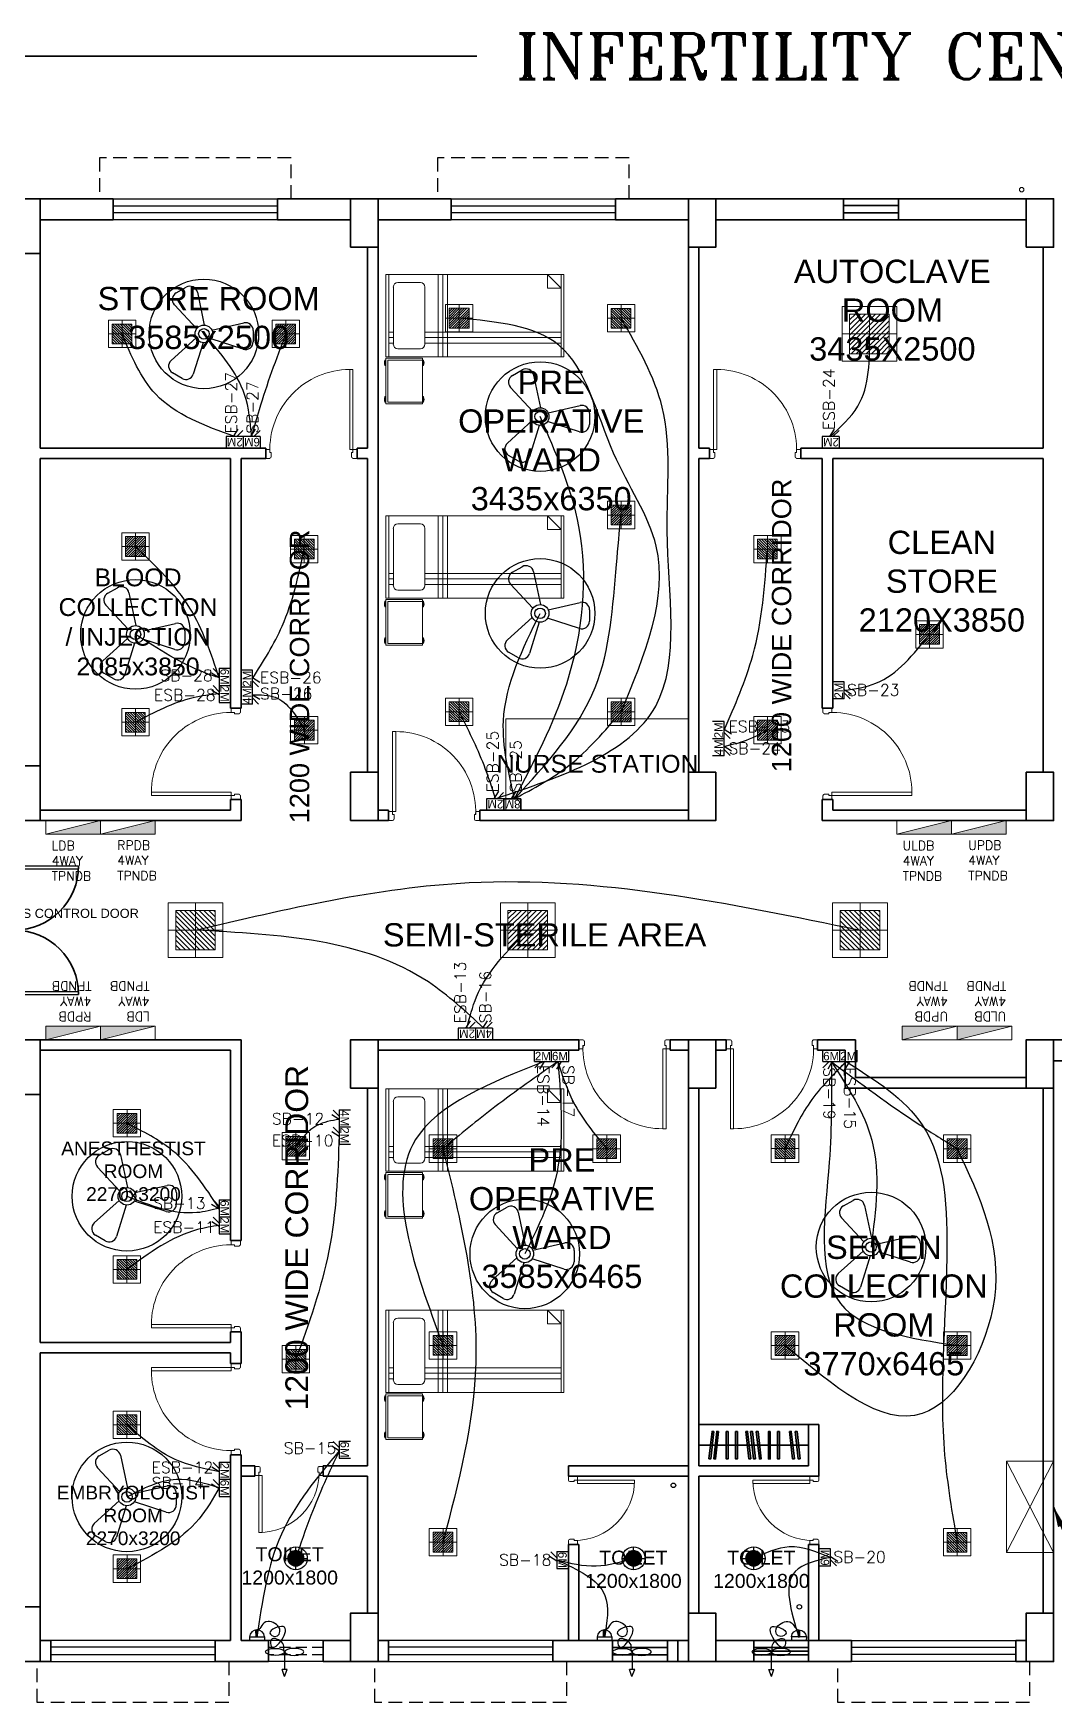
# Model space of a CAD drawing. Header units: millimetres. Extents: x 1380494 to 2061523, y -305664 to -174999.
# Drawn here: x 1553792 to 1564967, y -206533 to -188251 of the extents above; entities that cross this region are included whole.
import ezdxf
from ezdxf.enums import TextEntityAlignment as Align

# ---------------------------------------------------------------- set-up
doc = ezdxf.new("R2010")
doc.units = ezdxf.units.MM
doc.header["$LTSCALE"] = 600
doc.header["$MEASUREMENT"] = 0
doc.header["$PDMODE"] = 35
doc.linetypes.add('CONTINU', pattern=[0])
doc.linetypes.add('HIDDEN', pattern=[0.375, 0.25, -0.125])
for name, color, linetype in [('24W RAW POWER', 1, 'Continuous'), ('24W UPS POWER LIGHT', 5, 'Continuous'), ('ELE 36W EMERGENCY LIGHT', 5, 'Continuous'), ('ELE 36W LED LIGHT', 6, 'Continuous'), ('ELE-1200MM CEILINGFAN', 6, 'Continuous'), ('ELE-12W LED', 1, 'Continuous'), ('ELE-2M RAW P.SB', 40, 'Continuous'), ('ELE-2M UPS P.SB', 3, 'Continuous'), ('ELE-3M RAW P.SB', 40, 'Continuous'), ('ELE-4M RAW P.SB', 7, 'Continuous'), ('ELE-6M RAW P.SB', 40, 'Continuous'), ('ELE-EXHAUST FAN', 10, 'Continuous'), ('ELE-LIGHTING TEXT', 7, 'Continuous'), ('Lines', 7, 'Continuous'), ('MEP_HVAC_DRAIN_PIPE', 7, 'Continuous'), ('TEXT', 250, 'Continuous'), ('wall', 1, 'Continuous'), ('Window', 4, 'Continuous')]:
    doc.layers.add(name, color=color, linetype=linetype)
for name, color, linetype, lineweight in [('col', 5, 'Continuous', 35), ('D.F', 251, 'Continuous', 5), ('DOOR', 144, 'Continuous', 13), ('ELE-24W EMERGENCY  LED LIGHT', 5, 'Continuous', 18), ('ELE-24W LED LIGHT', 1, 'Continuous', 18), ('ELE-36W EMERGENCY  LED LIGHT', 7, 'Continuous', 18), ('ELE-36W LED LIGHT', 210, 'Continuous', 18), ('ELE-8M RAW P.SB', 40, 'Continuous', 35), ('ELE. DB', 1, 'Continuous', 9), ('ELE.DB', 1, 'Continuous', 20), ('furniture', 30, 'Continuous', 9), ('HATCH', 8, 'Continuous', 5), ('MEP_HVAC_VRF_COPPER_PIPE', 6, 'Continuous', 9), ('P-Wall', 250, 'Continuous', 35), ('toi-fix', 46, 'Continuous', 9), ('WIN', 151, 'Continuous', 9)]:
    doc.layers.add(name, color=color, linetype=linetype, lineweight=lineweight)
doc.layers.add('ELE-LIGHTING WIRING', color=7, linetype='Continuous', true_color=0x63d7b6)
doc.styles.add('ARIAL', font='arial.ttf')
doc.styles.add('ROMANS', font='romans.shx')
doc.styles.add('ROMANT', font='romant.shx')
doc.styles.get("Standard").update_dxf_attribs({"font": 'stylu.ttf'})
doc.dimstyles.get("Standard").update_dxf_attribs({"dimscale": 1.5, "dimtxt": 150, "dimasz": 150, "dimexe": 100, "dimexo": 100, "dimgap": 0.25, "dimtad": 0, "dimdec": 0, "dimzin": 0, "dimdsep": 46, "dimtxsty": 'ARIAL', "dimcen": 0.09, "dimdle": 100, "dimclrd": 7, "dimclre": 7, "dimclrt": 7, "dimadec": 0, "dimazin": 0, "dimtfac": 1, "dimtdec": 0, "dimtofl": 0, "dimtmove": 0, "dimatfit": 3, "dimfxl": 1, "dimtolj": 1, "dimtzin": 0, "dimarcsym": 0})

# ---------------------------------------------------------------- blocks, each defined once
blk = doc.blocks.new('A$C45A5314D')
at = {"layer": 'furniture', "color": 8, "ltscale": 0.75}
for p, q in [((-1962, 946), (-1950, 946)), ((-1962, 946), (-1950, 946)), ((-1962, 946), (-1962, 887)), ((-1962, 944), (-1950, 944)), ((-1962, 943), (-1950, 943)), ((-1962, 941), (-1950, 941)), ((-1962, 939), (-1950, 939)), ((-1962, 936), (-1950, 936)), ((-1962, 932), (-1950, 932)), ((-1962, 927), (-1950, 927)), ((-1962, 921), (-1950, 921)), ((-1950, 967), (-1550, 967)), ((-1950, 467), (-1950, 967)), ((-1930, 948), (-1930, 487)), ((-1930, 948), (-1550, 948)), ((-1550, 967), (-1550, 467)), ((-1538, 946), (-1550, 946)), ((-1538, 946), (-1550, 946)), ((-1538, 944), (-1550, 944)), ((-1538, 943), (-1550, 943)), ((-1538, 941), (-1550, 941)), ((-1538, 939), (-1550, 939)), ((-1538, 936), (-1550, 936)), ((-1538, 932), (-1550, 932)), ((-1538, 927), (-1550, 927)), ((-1538, 921), (-1550, 921)), ((-1538, 946), (-1538, 887)), ((-1962, 913), (-1950, 913)), ((-1962, 907), (-1950, 907)), ((-1962, 902), (-1950, 902)), ((-1962, 898), (-1950, 898)), ((-1962, 895), (-1950, 895)), ((-1962, 892), (-1950, 892)), ((-1962, 891), (-1950, 891)), ((-1962, 889), (-1950, 889)), ((-1962, 888), (-1950, 888)), ((-1962, 887), (-1950, 887)), ((-1538, 913), (-1550, 913)), ((-1538, 907), (-1550, 907)), ((-1538, 902), (-1550, 902)), ((-1538, 898), (-1550, 898)), ((-1538, 895), (-1550, 895)), ((-1538, 892), (-1550, 892)), ((-1538, 891), (-1550, 891)), ((-1538, 889), (-1550, 889)), ((-1538, 888), (-1550, 888)), ((-1538, 887), (-1550, 887)), ((-1962, 545), (-1950, 545)), ((-1962, 545), (-1950, 545)), ((-1962, 545), (-1962, 486)), ((-1962, 543), (-1950, 543)), ((-1962, 542), (-1950, 542)), ((-1962, 540), (-1950, 540)), ((-1962, 538), (-1950, 538)), ((-1962, 535), (-1950, 535)), ((-1962, 531), (-1950, 531)), ((-1962, 526), (-1950, 526)), ((-1962, 520), (-1950, 520)), ((-1962, 512), (-1950, 512)), ((-1962, 506), (-1950, 506)), ((-1962, 501), (-1950, 501)), ((-1962, 497), (-1950, 497)), ((-1962, 494), (-1950, 494)), ((-1962, 491), (-1950, 491)), ((-1962, 490), (-1950, 490)), ((-1962, 488), (-1950, 488)), ((-1962, 487), (-1950, 487)), ((-1962, 486), (-1950, 486)), ((-1962, 486), (-1950, 486)), ((-1550, 467), (-1950, 467)), ((-1550, 487), (-1930, 487)), ((-1538, 545), (-1550, 545)), ((-1538, 545), (-1550, 545)), ((-1538, 543), (-1550, 543)), ((-1538, 542), (-1550, 542)), ((-1538, 540), (-1550, 540)), ((-1538, 538), (-1550, 538)), ((-1538, 535), (-1550, 535)), ((-1538, 531), (-1550, 531)), ((-1538, 526), (-1550, 526)), ((-1538, 520), (-1550, 520)), ((-1538, 512), (-1550, 512)), ((-1538, 506), (-1550, 506)), ((-1538, 501), (-1550, 501)), ((-1538, 497), (-1550, 497)), ((-1538, 494), (-1550, 494)), ((-1538, 491), (-1550, 491)), ((-1538, 490), (-1550, 490)), ((-1538, 488), (-1550, 488)), ((-1538, 487), (-1550, 487)), ((-1538, 486), (-1550, 486)), ((-1538, 545), (-1538, 486))]:
    blk.add_line(p, q, dxfattribs=at)
at = {"layer": 'furniture', "color": 8}
for p, q in [((0, 450), (-1950, 450)), ((-1950, 450), (-1950, -450)), ((-1920, 450), (-1920, -450)), ((-1377, -450), (-1377, 450)), ((-1327, -450), (-1327, 450)), ((-1277, -450), (-1277, 450)), ((-30, -450), (-30, 450)), ((0, -450), (0, 450)), ((-1920, 300), (-1869, 300)), ((-1920, 241), (-1869, 241)), ((-1869, 313), (-1869, -313)), ((-1572, 362), (-1820, 362)), ((-1523, 313), (-1523, -313)), ((-1523, 300), (-30, 300)), ((-1523, 241), (-30, 241)), ((-1920, 182), (-1869, 182)), ((-1523, 182), (-30, 182)), ((-1820, -362), (-1572, -362)), ((-180, -450), (-30, -300)), ((-180, -450), (-180, -300)), ((-30, -300), (-180, -300)), ((-1950, -450), (0, -450))]:
    blk.add_line(p, q, dxfattribs=at)
at = {"layer": 'furniture', "color": 8, "ltscale": 0.75}
for centre, start, end in [((-1876, 917), 161.0754, 198.9247), ((-1624, 917), 341.0754, 18.9247), ((-1876, 516), 161.0754, 198.9247), ((-1624, 516), 341.0754, 18.9247)]:
    blk.add_arc(centre, 91.1, start, end, dxfattribs=at)
at = {"layer": 'furniture', "color": 8}
for centre, start, end in [((-1820, 313), 90, 180), ((-1572, 313), 0, 90), ((-1820, -313), 180, 270), ((-1572, -313), 270, 0)]:
    blk.add_arc(centre, 49.2, start, end, dxfattribs=at)
blk = doc.blocks.new('A$C19B8274B')
at = {"layer": 'DOOR'}
blk.add_line((-45, 925), (-80, 925), dxfattribs=at)
at = {"layer": 'DOOR', "color": 8}
for p, q in [((-80, 50), (-80, 925)), ((-45, 50), (-45, 925)), ((-45, 50), (-80, 50)), ((-955, -50), (-955, -47.5)), ((-940, -35), (-942.5, -35)), ((-60, -35), (-57.5, -35)), ((-45, -50), (-45, -47.5))]:
    blk.add_line(p, q, dxfattribs=at)
for points in [[(-940, 15), (-955, 15), (-955, 50), (-1000, 50), (-1000, -50), (-955, -50)], [(-940, -35), (-940, 15)], [(-60, 15), (-45, 15), (-45, 50), (0, 50), (0, -50), (-45, -50)], [(-60, -35), (-60, 15)]]:
    blk.add_lwpolyline(points, dxfattribs=at)
for centre, radius, start, end in [((-80, 50), 875, 90, 182.29244), ((-955, -35), 12.5, 270, 0), ((-45, -35), 12.5, 180, 270)]:
    blk.add_arc(centre, radius, start, end, dxfattribs=at)
blk = doc.blocks.new('750')
at = {"layer": 'DOOR', "color": 8}
for p, q in [((-50, 705), (-47.5, 705)), ((-35, 690), (-35, 692.5)), ((-50, 45), (-47.5, 45)), ((-35, 60), (-35, 57.5)), ((50, 45), (50, 80)), ((50, 80), (675, 80)), ((50, 45), (675, 45)), ((675, 45), (675, 80))]:
    blk.add_line(p, q, dxfattribs=at)
for points in [[(15, 690), (15, 705), (50, 705), (50, 750), (-50, 750), (-50, 705)], [(-35, 690), (15, 690)], [(15, 60), (15, 45), (50, 45), (50, 0), (-50, 0), (-50, 45)], [(-35, 60), (15, 60)]]:
    blk.add_lwpolyline(points, dxfattribs=at)
for centre, radius, start, end in [((-35, 705), 12.5, 180, 270), ((15, 45), 660, 0, 90), ((-35, 45), 12.5, 90, 180)]:
    blk.add_arc(centre, radius, start, end, dxfattribs=at)
blk = doc.blocks.new('W1800')
at = {"layer": 'wall', "color": 7}
for p, q in [((0, -58), (0, 173)), ((1800, 173), (1800, -58))]:
    blk.add_line(p, q, dxfattribs=at)
at = {"layer": 'Window'}
for p, q in [((0, 173), (1800, 173)), ((0, 98), (1800, 98)), ((1800, 18), (0, 18)), ((1800, -58), (0, -58))]:
    blk.add_line(p, q, dxfattribs=at)
blk = doc.blocks.new('*D170')
at = {"layer": 'D.F', "color": 5, "lineweight": -2, "transparency": 16777216}
for p, q in [((3700, 16120), (3700, 17682)), ((4200, 17582), (16182, 17582)), ((36475, 17582), (24493, 17582)), ((36975, 16120), (36975, 17682))]:
    blk.add_line(p, q, dxfattribs=at)
at = {"layer": 'D.F', "color": 5, "transparency": 16777216}
for points in [[(4200, 17665), (4200, 17498), (3700, 17582)], [(36475, 17665), (36475, 17498), (36975, 17582)]]:
    blk.add_solid(points, dxfattribs=at)
at = {"layer": 'Defpoints', "color": 0, "transparency": 16777216}
for p in [(3700, 17582), (3700, 16020), (36975, 16020)]:
    blk.add_point(p, dxfattribs=at)
at = {"layer": 'D.F', "color": 7, "transparency": 16777216, "insert": (20337, 17582), "char_height": 750, "attachment_point": 5, "style": 'ROMANT'}
blk.add_mtext('\\A1;{\\H0.6667x;INFERTILITY CENTER}', dxfattribs=at)
blk = doc.blocks.new('24w led light')
at = {"layer": 'ELE-24W LED LIGHT', "color": 1, "lineweight": 0}
for p, q in [((159, 159), (-160, 159)), ((-160, 159), (-160, -160)), ((115, 115), (-116, 115)), ((-116, 115), (-116, -116)), ((110, -116), (-116, 110)), ((82, -116), (-116, 82)), ((54, -116), (-116, 54)), ((26, -116), (-116, 26)), ((115, -92), (-92, 115)), ((115, -64), (-64, 115)), ((115, -35), (-35, 115)), ((115, -7), (-7, 115)), ((-1, -160), (-1, 159)), ((115, 21), (21, 115)), ((115, 49), (49, 115)), ((115, 77), (77, 115)), ((115, 106), (106, 115)), ((115, -116), (115, 115)), ((159, -160), (159, 159)), ((-160, -1), (159, -1)), ((-160, -160), (159, -160)), ((-3, -116), (-116, -3)), ((-31, -116), (-116, -31)), ((-59, -116), (-116, -59)), ((-87, -116), (-116, -87)), ((-115, -116), (-116, -115)), ((-116, -116), (115, -116))]:
    blk.add_line(p, q, dxfattribs=at)
blk = doc.blocks.new('24w led emeregency')
at = {"layer": 'ELE-24W EMERGENCY  LED LIGHT'}
h = blk.add_hatch(dxfattribs=at)
h.set_pattern_fill('ANSI31', scale=166.67, style=0)
h.paths.add_polyline_path([(-115, -115), (-115, 115), (115, 115), (115, -115)])
at = {"layer": 'ELE-24W EMERGENCY  LED LIGHT', "color": 5}
for p, q in [((-160, 0), (160, 0)), ((0, 160), (0, -160))]:
    blk.add_line(p, q, dxfattribs=at)
for points in [[(-160, -160), (-160, 160), (160, 160), (160, -160)], [(-115, -115), (-115, 115), (115, 115), (115, -115)]]:
    blk.add_lwpolyline(points, close=True, dxfattribs=at)
blk = doc.blocks.new('A$C07FB25EA')
at = {"layer": 'ELE-1200MM CEILINGFAN', "color": 3}
for p, q in [((0.26, 2.64), (3.17, 12.07)), ((6.53, 13.37), (9.47, 11.64)), ((9.84, 7.94), (2.36, 1.21)), ((-14.84, -1.03), (-14.81, 2.38)), ((-11.8, 4.55), (-2.22, 1.44)), ((-2.41, -1.1), (-12.04, -3.29)), ((1.96, -12.49), (-0.13, -2.65)), ((2.16, -1.54), (8.87, -8.78)), ((8.31, -12.34), (5.35, -14.02))]:
    blk.add_line(p, q, dxfattribs=at)
at = {"layer": 'ELE-1200MM CEILINGFAN', "color": 5, "ltscale": 10}
blk.add_circle((0, 0), 16.45, dxfattribs=at)
at = {"layer": 'ELE-1200MM CEILINGFAN', "color": 3}
for radius in [2.65, 1.58]:
    blk.add_circle((0, 0), radius, dxfattribs=at)
for centre, start, end in [((5.36, 11.38), 59.5281, 162.5229), ((8.3, 9.66), 311.9493, 59.5281), ((-12.51, 2.36), 71.9493, 179.5281), ((-12.54, -1.05), 179.5281, 282.5229), ((7.18, -10.34), 299.5281, 42.5229), ((4.21, -12.02), 191.9493, 299.5281)]:
    blk.add_arc(centre, 2.3, start, end, dxfattribs=at)
blk = doc.blocks.new('2M UPS SB')
at = {"layer": 'ELE-2M UPS P.SB', "color": 3}
for p, q in [((-134, 160), (-69, 265)), ((-88, 160), (-3, 245)), ((-240, 160), (-240, 0)), ((0, 160), (-240, 160)), ((0, 160), (0, 0))]:
    blk.add_line(p, q, dxfattribs=at)
blk.add_text('2M', height=120, rotation=180, dxfattribs=at).set_placement((-6, 143))
blk = doc.blocks.new('S-SKIRT')
at = {"layer": 'ELE-3M RAW P.SB'}
for p, q in [((4, 6), (0, 6)), ((4, 0), (4, 6)), ((4, 0), (0, 0)), ((4, 3.34), (6.63, 1.73)), ((4, 2.21), (6.12, 0.08))]:
    blk.add_line(p, q, dxfattribs=at)
blk.add_text('6M', height=3, rotation=90, dxfattribs=at).set_placement((3.57, 0.15))
blk = doc.blocks.new('18W LED')
at = {"layer": 'ELE-12W LED'}
h = blk.add_hatch(dxfattribs=at)
h.set_pattern_fill('ANSI31', color=252)
h.set_pattern_definition([(45, (-1135553.9097, 459369.4158), (-2.24506403, 2.24506403), [])])
edge = h.paths.add_edge_path()
edge.add_arc((0, 0), 85.7, 0, 360)
at = {"layer": 'ELE-12W LED', "color": 1}
for p, q in [((-126, 0), (126, 0)), ((0, -126), (0, 126))]:
    blk.add_line(p, q, dxfattribs=at)
for radius in [126, 85.7]:
    blk.add_circle((0, 0), radius, dxfattribs=at)
blk = doc.blocks.new('A$C44D17E71')
at = {"layer": 'ELE-EXHAUST FAN', "color": 1}
for p, q in [((-13.3, 0.72), (-9.75, 2.1)), ((-13.3, 0.72), (-9.75, -0.48)), ((-9.75, 2.1), (-9.75, -0.48)), ((-0.97, 0.81), (-9.75, 0.81)), ((6.62, -9.32), (4.71, -9.31)), ((4.71, -9.31), (4.71, -16.8)), ((6.59, -16.81), (6.62, -9.32)), ((6.61, -12.95), (10.07, -12.97)), ((6.61, -13.55), (10.06, -13.57)), ((6.59, -16.81), (4.71, -16.8))]:
    blk.add_line(p, q, dxfattribs=at)
blk.add_ellipse((-0.97, 5.64), major_axis=(0, -4.83), ratio=0.36355, dxfattribs=at)
at = {"layer": 'ELE-EXHAUST FAN', "color": 1, "extrusion": (0, 0, -1)}
blk.add_ellipse((-0.97, -4.02), major_axis=(0, 4.83), ratio=0.36355, dxfattribs=at)
blk.add_ellipse((6.31, -13.06), major_axis=(0.02, 3.76), ratio=1, start_param=0.079283, end_param=3.06231, dxfattribs=at)
at = {"layer": 'ELE-EXHAUST FAN', "color": 1}
blk.add_open_spline([(-1.04, 0.81), (-0.79, -0.3), (3.44, 2.5), (7.59, -7.04), (-0.96, -5.98), (5.22, 0.41), (14.27, 3.09), (9.16, -9.39), (5.43, -2.53), (11.73, 0.02), (16.82, -10.79), (10.14, -10.71), (10.07, -12.97)], degree=3, knots=[0, 0, 0, 0, 6.261699, 12.352893, 15.787239, 21.858742, 28.752755, 35.678217, 39.225495, 45.354107, 53.693878, 67.421453, 67.421453, 67.421453, 67.421453], dxfattribs=at)
blk = doc.blocks.new('2M SB')
at = {"layer": 'ELE-2M RAW P.SB'}
for p, q in [((-134, 160), (-69, 265)), ((-88, 160), (-3, 245)), ((-240, 160), (-240, 0)), ((0, 160), (-240, 160)), ((0, 160), (0, 0))]:
    blk.add_line(p, q, dxfattribs=at)
blk.add_text('2M', height=120, rotation=180, dxfattribs=at).set_placement((-6, 143))
blk = doc.blocks.new('ELE.EMERGENCY 40W LED LIGHT')
at = {"layer": 'ELE-36W EMERGENCY  LED LIGHT'}
h = blk.add_hatch(dxfattribs=at)
h.set_pattern_fill('ANSI31', color=5, scale=300, style=0)
h.paths.add_polyline_path([(-208, -208), (-208, 208), (208, 208), (208, -208)])
for p, q in [((0, 288), (0, -288)), ((-288, 0), (288, 0))]:
    blk.add_line(p, q, dxfattribs=at)
for points in [[(-288, -288), (-288, 288), (288, 288), (288, -288)], [(-208, -208), (-208, 208), (208, 208), (208, -208)]]:
    blk.add_lwpolyline(points, close=True, dxfattribs=at)
blk = doc.blocks.new('TEWEE')
at = {"layer": 'ELE-8M RAW P.SB'}
for p, q in [((-188, 0), (-188, 125)), ((-188, 0), (0, 0)), ((-119, 0), (-185, -66)), ((-83, 0), (-133, -82)), ((0, 0), (0, 125))]:
    blk.add_line(p, q, dxfattribs=at)
blk.add_text('8M', height=93.8, dxfattribs=at).set_placement((-183, 13))
blk = doc.blocks.new('light300x600')
at = {"layer": 'ELE-36W LED LIGHT', "lineweight": 0}
for p, q in [((918215, -78407), (918215, -79007)), ((918815, -78407), (918215, -78407)), ((918515, -78407), (918515, -79007)), ((918815, -79007), (918815, -78407)), ((918298, -78491), (918299, -78491)), ((918298, -78544), (918352, -78491)), ((918298, -78597), (918405, -78491)), ((918298, -78650), (918458, -78491)), ((918298, -78703), (918511, -78491)), ((918298, -78756), (918564, -78491)), ((918298, -78809), (918617, -78491)), ((918298, -78862), (918670, -78491)), ((918298, -78916), (918723, -78491)), ((918298, -78491), (918298, -78924)), ((918731, -78491), (918298, -78491)), ((918343, -78924), (918731, -78536)), ((918396, -78924), (918731, -78589)), ((918731, -78924), (918731, -78491)), ((918215, -78707), (918815, -78707)), ((918449, -78924), (918731, -78642)), ((918502, -78924), (918731, -78695)), ((918555, -78924), (918731, -78748)), ((918298, -78924), (918731, -78924)), ((918608, -78924), (918731, -78801)), ((918661, -78924), (918731, -78854)), ((918714, -78924), (918731, -78907)), ((918215, -79007), (918815, -79007))]:
    blk.add_line(p, q, dxfattribs=at)
blk = doc.blocks.new('4M P.SB')
at = {"layer": 'ELE-2M RAW P.SB'}
for p, q in [((0, 0), (3.33, 0)), ((0, 0), (0, -5)), ((0, -2.79), (-2.19, -1.44)), ((0, -1.84), (-1.77, -0.07)), ((0, -5), (3.33, -5))]:
    blk.add_line(p, q, dxfattribs=at)
blk.add_text('4M', height=2.5, rotation=270, dxfattribs=at).set_placement((0.35, -0.13))
blk = doc.blocks.new('FREAWFRED')
at = {"layer": 'ELE.DB'}
h = blk.add_hatch(color=1, dxfattribs=at)
h.dxf.hatch_style = 1
h.paths.add_polyline_path([(150, 0), (150, 600), (0, 600)])
blk.add_line((0, 600), (150, 0), dxfattribs=at)
blk.add_lwpolyline([(0, 0), (0, 600), (150, 600), (150, 0)], close=True, dxfattribs=at)
blk = doc.blocks.new('UPS DB')
at = {"layer": 'HATCH'}
h = blk.add_hatch(color=3, dxfattribs=at)
h.dxf.hatch_style = 1
h.paths.add_polyline_path([(0, -150), (600, -150), (600, 0)])
at = {"layer": 'ELE. DB', "color": 3}
blk.add_line((600, 0), (0, -150), dxfattribs=at)
blk.add_lwpolyline([(0, 0), (600, 0), (600, -150), (0, -150)], close=True, dxfattribs=at)
blk = doc.blocks.new('rwgha')
at = {"color": 8, "lineweight": 25}
for p, q in [((11150, 8715), (11820, 8715)), ((11150, 8680), (11820, 8680)), ((11150, 7340), (11820, 7340)), ((11150, 7305), (11820, 7305))]:
    blk.add_line(p, q, dxfattribs=at)
at = {"color": 8}
for centre, start, end in [((11115, 8715), 270, 0), ((11115, 7305), 0, 90)]:
    blk.add_arc(centre, 705, start, end, dxfattribs=at)
at = {"layer": 'col'}
for points in [[(11050, 15420), (11400, 15420), (11400, 16020), (11050, 16020)], [(14800, 15490), (15100, 15490), (15100, 16020), (14800, 16020)], [(18500, 15490), (18800, 15490), (18800, 16020), (18500, 16020)], [(22200, 15490), (22500, 15490), (22500, 16020), (22200, 16020)], [(11050, 9210), (11400, 9210), (11400, 9810), (11050, 9810)], [(14800, 9210), (15100, 9210), (15100, 9740), (14800, 9740)], [(18500, 9210), (18800, 9210), (18800, 9740), (18500, 9740)], [(22200, 9210), (22500, 9210), (22500, 9740), (22200, 9740)], [(11050, 6210), (11400, 6210), (11400, 6810), (11050, 6810)], [(14800, 6280), (15100, 6280), (15100, 6810), (14800, 6810)], [(18500, 6280), (18800, 6280), (18800, 6810), (18500, 6810)], [(22200, 6280), (22500, 6280), (22500, 6810), (22200, 6810)], [(11050, 0), (11400, 0), (11400, 600), (11050, 600)], [(14800, 0), (15100, 0), (15100, 530), (14800, 530)], [(18500, 0), (18800, 0), (18800, 530), (18500, 530)], [(22200, 0), (22500, 0), (22500, 530), (22200, 530)]]:
    blk.add_lwpolyline(points, close=True, dxfattribs=at)
at = {"layer": 'furniture', "color": 8, "linetype": 'Continuous'}
for p, q in [((16500, 9325), (16500, 10325)), ((16500, 10325), (18500, 10325))]:
    blk.add_line(p, q, dxfattribs=at)
at = {"layer": 'Lines', "linetype": 'HIDDEN'}
for points in [[(14149.7, 16020), (14149.7, 16470), (12049.7, 16470), (12049.7, 16020)], [(17849.7, 16020), (17849.7, 16470), (15749.7, 16470), (15749.7, 16020)], [(13465, 0), (13465, -450), (11365, -450), (11365, 0)], [(17165, 0), (17165, -450), (15065, -450), (15065, 0)], [(22235, 0), (22235, -450), (20135, -450), (20135, 0)]]:
    blk.add_lwpolyline(points, dxfattribs=at)
at = {"layer": 'MEP_HVAC_DRAIN_PIPE', "linetype": 'ByBlock'}
for centre in [(18335.6, 1930), (19715, 598.8)]:
    blk.add_circle(centre, 25, dxfattribs=at)
at = {"layer": 'MEP_HVAC_VRF_COPPER_PIPE'}
blk.add_circle((22150, 16120), 25, dxfattribs=at)
at = {"layer": 'P-Wall', "color": 8}
for p, q in [((11400, 16020), (12199.7, 16020)), ((12199.7, 15790), (12199.7, 16020)), ((13999.7, 16020), (14800, 16020)), ((13999.7, 15790), (13999.7, 16020)), ((15100, 16020), (15899.7, 16020)), ((15899.7, 15790), (15899.7, 16020)), ((17699.7, 16020), (18500, 16020)), ((17699.7, 15790), (17699.7, 16020)), ((18800, 16020), (21399.7, 16020)), ((20800, 16020), (20200, 16020)), ((20200, 16020), (20200, 15790)), ((20800, 15945), (20200, 15945)), ((20800, 16020), (20800, 15790)), ((21399.7, 16020), (22200, 16020)), ((11400, 15790), (12199.7, 15790)), ((13999.7, 15790), (14800, 15790)), ((15100, 15790), (15899.7, 15790)), ((17699.7, 15790), (18500, 15790)), ((18800, 15790), (21399.7, 15790)), ((20800, 15865), (20200, 15865)), ((20800, 15790), (20200, 15790)), ((21399.7, 15790), (22200, 15790)), ((11400, 15420), (11400, 13290)), ((14985, 15490), (14985, 13290)), ((15100, 15490), (15100, 9740)), ((18500, 9740), (18500, 15490)), ((18615, 13290), (18615, 15490)), ((22385, 15490), (22385, 13290)), ((11400, 13175), (11400, 9810)), ((14985, 13175), (14985, 9740)), ((18615, 13290), (18730, 13290)), ((18615, 13175), (18730, 13175)), ((18615, 9740), (18615, 13175)), ((19730, 13290), (22385, 13290)), ((19730, 13175), (19965, 13175)), ((19965, 10440), (19965, 13175)), ((20080, 13175), (22385, 13175)), ((20080, 10440), (20080, 13175)), ((22385, 13175), (22385, 9740)), ((11400, 9325), (13485, 9325)), ((19965, 9210), (19965, 9440)), ((20080, 9325), (20080, 9440)), ((11400, 9210), (13600, 9210)), ((13600, 6810), (13600, 4610)), ((17300, 6810), (17300, 6695)), ((13485, 4610), (13485, 6695)), ((18500, 1915), (18500, 6695)), ((14985, 2145), (14985, 6280)), ((15100, 530), (15100, 6280)), ((18615, 2145), (18615, 6280)), ((22385, 6280), (22385, 530)), ((22500, 6280), (22500, 530)), ((13485, 3495), (13485, 3610)), ((13600, 3265), (13600, 3610)), ((13485, 3265), (13485, 3380)), ((19815, 2595), (18615, 2595)), ((19815, 2595), (19930, 2595)), ((19815, 2145), (19815, 2595)), ((19930, 2030), (19930, 2595)), ((13485, 230), (13485, 2265)), ((13600, 230), (13600, 2265)), ((19815, 2370), (18615, 2370)), ((13600, 2145), (13750, 2145)), ((13600, 2030), (13750, 2030)), ((13750, 2030), (13750, 2145)), ((14500, 2030), (14500, 2145)), ((14500, 2145), (14985, 2145)), ((14500, 2030), (14985, 2030)), ((14985, 530), (14985, 2030)), ((17185, 2030), (17185, 2145)), ((17185, 2145), (18500, 2145)), ((17185, 2030), (18500, 2030)), ((18500, 530), (18500, 2030)), ((19815, 2145), (18615, 2145)), ((19930, 2030), (18615, 2030)), ((18615, 530), (18615, 2030)), ((17185, 1280), (17300, 1280)), ((17185, 230), (17185, 1280)), ((17300, 230), (17300, 1280)), ((19930, 1280), (19815, 1280)), ((19815, 230), (19815, 1280)), ((19930, 230), (19930, 1280)), ((11515, 230), (11400, 230)), ((11515, 230), (11515, 0)), ((13315, 230), (13485, 230)), ((13315, 230), (13315, 0)), ((13600, 230), (13900, 230)), ((14500, 230), (14800, 230)), ((15100, 230), (15215, 230)), ((15215, 230), (15215, 0)), ((17015, 230), (17185, 230)), ((17015, 230), (17015, 0)), ((17015, 230), (18500, 230)), ((17015, 230), (17015, 0)), ((17300, 230), (17670, 230)), ((18270, 230), (17670, 230)), ((17670, 230), (17670, 0)), ((18270, 230), (18500, 230)), ((18270, 230), (18270, 0)), ((18385, 230), (18385, 0)), ((18500, 230), (18385, 230)), ((19030, 230), (18800, 230)), ((19030, 230), (18800, 230)), ((20285, 230), (18800, 230)), ((19630, 230), (19030, 230)), ((19630, 230), (19030, 230)), ((19215, 230), (19215, 0)), ((19215, 230), (19215, 0)), ((19815, 230), (19630, 230)), ((19815, 230), (19630, 230)), ((19815, 230), (19815, 0)), ((19815, 230), (19815, 0)), ((20285, 230), (20285, 0)), ((22085, 230), (22200, 230)), ((22085, 230), (22085, 0)), ((22085, 230), (22085, 0)), ((22085, 230), (22200, 230)), ((11515, 0), (11400, 0)), ((13315, 0), (13900, 0)), ((14500, 0), (14800, 0)), ((15100, 0), (15215, 0)), ((17015, 0), (17670, 0)), ((17015, 0), (18500, 0)), ((18270, 155), (17670, 155)), ((18270, 75), (17670, 75)), ((18270, 0), (17670, 0)), ((18270, 0), (18500, 0)), ((18500, 0), (18385, 0)), ((19030, 0), (18800, 0)), ((20285, 0), (18800, 0)), ((19630, 0), (19030, 0)), ((19030, 0), (19630, 0)), ((19815, 155), (19215, 155)), ((19815, 155), (19215, 155)), ((19815, 115), (19215, 115)), ((19815, 75), (19215, 75)), ((22085, 0), (22200, 0))]:
    blk.add_line(p, q, dxfattribs=at)
at = {"layer": 'P-Wall', "color": 8, "linetype": 'Continuous'}
for p, q in [((11400, 13290), (13870, 13290)), ((11400, 13175), (13485, 13175)), ((13485, 10440), (13485, 13175)), ((13600, 10440), (13600, 13175)), ((13600, 13175), (13870, 13175)), ((13870, 13290), (13870, 13175)), ((14870, 13290), (14870, 13175)), ((14870, 13290), (14985, 13290)), ((14870, 13175), (14985, 13175)), ((18730, 13290), (18730, 13175)), ((19730, 13290), (19730, 13175)), ((13485, 10440), (13600, 10440)), ((19965, 10440), (20080, 10440)), ((13485, 9440), (13600, 9440)), ((13485, 9325), (13485, 9440)), ((13600, 9210), (13600, 9440)), ((15100, 9325), (15215, 9325)), ((15215, 9325), (15215, 9210)), ((16215, 9325), (18500, 9325)), ((16215, 9325), (16215, 9210)), ((19965, 9440), (20080, 9440)), ((20080, 9325), (22200, 9325)), ((15100, 9210), (15215, 9210)), ((16215, 9210), (18500, 9210)), ((19965, 9210), (22200, 9210)), ((11400, 6810), (13600, 6810)), ((15100, 6810), (17300, 6810)), ((18300, 6695), (18300, 6810)), ((18300, 6810), (18500, 6810)), ((18800, 6810), (18915, 6810)), ((18915, 6695), (18915, 6810)), ((19915, 6810), (20330, 6810)), ((19915, 6695), (19915, 6810)), ((22500, 6810), (22790, 6810)), ((11400, 6695), (13485, 6695)), ((15100, 6695), (17300, 6695)), ((18300, 6695), (18500, 6695)), ((18800, 6695), (18915, 6695)), ((19915, 6695), (20215, 6695)), ((22500, 6580), (22790, 6580)), ((11400, 6210), (11400, 3495)), ((13485, 4610), (13600, 4610)), ((11400, 3495), (13485, 3495)), ((13485, 3610), (13600, 3610)), ((11400, 3380), (11400, 600)), ((11400, 3380), (13485, 3380)), ((13485, 3265), (13600, 3265)), ((13485, 2265), (13600, 2265)), ((13900, 230), (13900, 0)), ((14500, 230), (14500, 0))]:
    blk.add_line(p, q, dxfattribs=at)
at = {"layer": 'P-Wall'}
for p, q in [((20330, 6810), (20330, 6395)), ((20215, 6695), (20215, 6280)), ((22200, 6280), (20215, 6280)), ((22200, 6395), (20330, 6395))]:
    blk.add_line(p, q, dxfattribs=at)
for points in [[(18778.4, 2517.5), (18744.8, 2219), (18724.9, 2220.7), (18758.5, 2519.3), (18778.4, 2517.5)], [(18830.4, 2517.5), (18796.8, 2219), (18776.9, 2220.7), (18810.5, 2519.3), (18830.4, 2517.5)], [(18934.5, 2518.2), (18934.5, 2218.2), (18914.5, 2218.2), (18914.5, 2518.2), (18934.5, 2518.2)], [(19036.1, 2518.2), (19036.1, 2218.2), (19016.1, 2218.2), (19016.1, 2518.2), (19036.1, 2518.2)], [(19128.9, 2517.5), (19162.5, 2219), (19182.4, 2220.7), (19148.8, 2519.3), (19128.9, 2517.5)], [(19180.9, 2517.5), (19214.5, 2219), (19234.4, 2220.7), (19200.8, 2519.3), (19180.9, 2517.5)], [(19243.4, 2517.5), (19277, 2219), (19296.9, 2220.7), (19263.3, 2519.3), (19243.4, 2517.5)], [(19395.4, 2518.2), (19395.4, 2218.2), (19375.4, 2218.2), (19375.4, 2518.2), (19395.4, 2518.2)], [(19497, 2518.2), (19497, 2218.2), (19477, 2218.2), (19477, 2518.2), (19497, 2518.2)], [(19606.9, 2517.5), (19640.5, 2219), (19660.4, 2220.7), (19626.8, 2519.3), (19606.9, 2517.5)], [(19669.4, 2517.5), (19703, 2219), (19722.9, 2220.7), (19689.3, 2519.3), (19669.4, 2517.5)]]:
    blk.add_lwpolyline(points, dxfattribs=at)
at = {"layer": 'WIN', "color": 8, "linetype": 'Continuous'}
for p, q in [((21985, 1195.3), (22500, 2195.3)), ((22500, 1195.3), (21985, 2195.3))]:
    blk.add_line(p, q, dxfattribs=at)
at = {"layer": 'WIN', "linetype": 'Continuous'}
blk.add_lwpolyline([(22500, 1195.3), (21985, 1195.3), (21985, 2195.3), (22500, 2195.3)], close=True, dxfattribs=at)
at = {"layer": 'Window', "ltscale": 750}
for p, q in [((14500, 230), (13900, 230)), ((14500, 0), (13900, 0))]:
    blk.add_line(p, q, dxfattribs=at)
at = {"layer": 'Window', "linetype": 'HIDDEN', "ltscale": 0.8}
for p, q in [((14500, 155), (13900, 155)), ((14500, 75), (13900, 75))]:
    blk.add_line(p, q, dxfattribs=at)
at = {"layer": 'DOOR', "color": 7, "rotation": 180}
for p in [(13999.7, 15962.5), (17699.7, 15962.5)]:
    blk.add_blockref('W1800', p, dxfattribs=at)
at = {"layer": 'DOOR', "linetype": 'Continuous'}
blk.add_blockref('A$C19B8274B', (14870, 13225), dxfattribs=at)
at = {"layer": 'DOOR', "linetype": 'Continuous', "xscale": -1}
for p in [(18730, 13225), (15215, 9260)]:
    blk.add_blockref('A$C19B8274B', p, dxfattribs=at)
for p, rotation in [((13542.5, 9440), 89.99999999999987), ((18300, 6760), 180), ((13542.5, 3610), 89.9999999999999)]:
    blk.add_blockref('A$C19B8274B', p, dxfattribs=dict(at, rotation=rotation))
at = {"layer": 'DOOR', "linetype": 'Continuous'}
for p, rotation in [((20022.5, 9440), 270), ((18915, 6760), 180), ((13542.5, 3265), 90)]:
    blk.add_blockref('A$C19B8274B', p, dxfattribs=dict(at, rotation=rotation))
at = {"layer": 'DOOR', "rotation": 270}
blk.add_blockref('750', (13750, 2087.5), dxfattribs=at)
at = {"layer": 'DOOR', "color": 7, "xscale": -1}
for p in [(13315, 57.5), (17015, 57.5)]:
    blk.add_blockref('W1800', p, dxfattribs=at)
at = {"layer": 'DOOR', "color": 7}
blk.add_blockref('W1800', (20285, 57.5), dxfattribs=at)
at = {"layer": 'furniture', "linetype": 'Continuous', "xscale": -1}
for p, rotation in [((17136.8, 14740.3), 179.9999868732305), ((17136.8, 12097.4), 179.9999868732305), ((17136.8, 5821.7), 179.9999868732306), ((17136.8, 3397.7), 179.9999868732306)]:
    blk.add_blockref('A$C45A5314D', p, dxfattribs=dict(at, rotation=rotation))
at = {"layer": 'P-Wall', "xscale": -1, "rotation": 180}
blk.add_blockref('750', (17235, 2030), dxfattribs=at)
at = {"layer": 'P-Wall', "rotation": 180}
blk.add_blockref('750', (19880, 2030), dxfattribs=at)
at = {"layer": 'TEXT', "color": 8, "style": 'ARIAL'}
for height, p in [(212.5, (19689.8, 11347.4)), (212.5, (14409.8, 10788.8)), (250, (14409.8, 4642.6))]:
    blk.add_text('1200 WIDE CORRIDOR', height=height, rotation=90, dxfattribs=at).set_placement(p, align=Align.BOTTOM_CENTER)
for s, insert, char_height, width, attachment_point in [('AUTOCLAVE ROOM\\P3435X2500', (20734, 14798.7), 255, 2711.593, 5), ('STORE ROOM\\P3585x2500', (13244.9, 15054.8), 255, 2572.786, 2), ('PRE \\POPERATIVE WARD\\P3435x6350', (16997.1, 13371.6), 255, 2454.158, 5), ('CLEAN STORE\\P2120X3850', (21276, 11830.4), 255, 2063.036, 5), ('BLOOD COLLECTION\\P/ INJECTION \\P2085x3850', (12471.4, 11384.4), 195.075, 2119.744, 5), ('NURSE STATION', (17504.8, 9830.9), 195.075, 2119.744, 5), ('SEMI-STERILE AREA', (16924.9, 7957.1), 255, 5392.826, 5), ('\\PANESTHESTIST ROOM 2270x3200', (12421.4, 5494), 150, 1728.132, 5), ('PRE \\POPERATIVE WARD\\P3585x6465', (17114.3, 4854.5), 255, 2454.158, 5), ('SEMEN COLLECTION ROOM \\P3770x6465', (20640.4, 3897.5), 255, 2322.893, 5), ('EMBRYOLOGIST ROOM \\P2270x3200', (12418.3, 1598.9), 150, 2041.137, 5), ('TOILET\\P1200x1800', (14132.6, 1046.4), 153, 1626.956, 5), ('TOILET\\P1200x1800', (17897.5, 1009.3), 153, 1626.956, 5), ('TOILET\\P1200x1800', (19298.5, 1009.3), 153, 1626.956, 5)]:
    blk.add_mtext(s, dxfattribs=dict(at, insert=insert, char_height=char_height, width=width, attachment_point=attachment_point))
at = {"layer": 'TEXT', "color": 253, "insert": (10726.2, 8244.4), "char_height": 100, "attachment_point": 1, "style": 'ARIAL'}
blk.add_mtext_dynamic_manual_height_columns('ACCESS CONTROL DOOR', width=1896.428, gutter_width=1375, heights=[103.5], dxfattribs=at)
at = {"layer": 'D.F'}
dim = blk.add_aligned_dim(p1=(36975, 16020), p2=(3700, 16020), distance=-1561.6, text='{\\H0.6667x;INFERTILITY CENTER}', dimstyle='Standard', override={"dimscale": 1, "dimtxt": 750, "dimasz": 500, "dimtxsty": 'ROMANT', "dimclrd": 5, "dimclre": 5, "dimclrt": 7}, dxfattribs=at)
dim.commit()
dim.dimension.update_dxf_attribs({"geometry": '*D170', "text_midpoint": (20337.5, 17581.6)})
at = {"layer": 'toi-fix', "linetype": 'Continuous'}
blk.add_leader([(22498.6, 1695.3), (22847.6, 823.8), (23965.9, 823.8)], dimstyle='Standard', dxfattribs=at)

msp = doc.modelspace()

# ---------------------------------------------------------------- linework, layer by layer
at = {"layer": 'ELE-LIGHTING WIRING', "linetype": 'ByBlock'}
for points in [[(1560229.5617, -195684.9197), (1560613.728, -193868.8153), (1560146.922, -192849.0351), (1559547.4921, -191665.1611), (1558454.0915, -191370.3395)], [(1556183.3139, -192667.8395), (1556104.4029, -192206.5583), (1555659.0915, -191542.8395)], [(1556183.3139, -192667.8395), (1556267.1261, -192370.1745), (1556557.3965, -191544.8945)], [(1559062.4915, -196632.8395), (1559633.4614, -195374.212), (1559767.3763, -193651.7288), (1559342.0617, -192448.3097)], [(1559062.4915, -196632.8395), (1559945.2713, -195415.2788), (1560178.1882, -194067.4711), (1560229.5617, -193525.8097)], [(1555826.5915, -195309.4145), (1555506.9444, -194547.1109), (1554909.5617, -193870.8097)], [(1559062.4915, -196632.8395), (1558940.6726, -195781.8984), (1559342.0617, -194603.3097)], [(1555826.5915, -195309.4145), (1555680.2512, -195258.1951), (1554909.5617, -194833.3097)], [(1562671.5915, -195447.042), (1563020.0317, -195368.3906), (1563606.5915, -194832.8395)], [(1556191.5915, -195494.278), (1556439.0201, -195522.6914), (1556763.2015, -195882.0597)], [(1559062.4915, -196632.8395), (1559656.6351, -196270.3328), (1560229.5617, -195680.8097)], [(1561356.5915, -196058.6729), (1561569.5578, -196003.0401), (1561834.1167, -195884.1147)], [(1555566.5915, -198072.8395), (1558564.1542, -197552.4414), (1562846.5915, -198072.8395)], [(1558726.8016, -199147.8395), (1558118.3233, -198640.5171), (1555566.5915, -198072.8395)], [(1559536.519, -199512.8395), (1558847.2993, -200008.4339), (1558278.3117, -200465.8097)], [(1559536.519, -199512.8395), (1559509.9959, -200798.0096), (1559174.5617, -201618.3097)], [(1559536.519, -199512.8395), (1559705.2468, -199952.0357), (1560070.8117, -200465.8097)], [(1562531.7895, -199512.8395), (1562508.636, -200612.9697), (1562630.6074, -202160.2409), (1563909.0915, -202620.3395)], [(1562531.7895, -199512.8395), (1562974.6394, -200372.0281), (1562967.0617, -201543.3097)], [(1562531.7895, -199512.8395), (1563499.6805, -200204.6513), (1563909.0915, -200465.3395)], [(1557141.5915, -200144.7062), (1556897.0146, -200212.9476), (1556667.0617, -200439.5597)], [(1555826.5915, -201118.6389), (1555316.1221, -200488.1521), (1554816.5915, -200187.8395)], [(1558278.3117, -200465.8097), (1558637.4993, -202811.0862), (1558278.3117, -204775.8097)], [(1563909.5617, -200465.8097), (1564317.4304, -202108.6624), (1563526.1829, -203367.4652), (1562024.0915, -202620.3395)], [(1555826.5915, -201118.6389), (1555583.1974, -201166.6768), (1554816.5915, -200987.8395)], [(1557141.5915, -203773.8089), (1556508.0317, -204688.8348), (1556240.861, -205817.8649)], [(1557141.5915, -203773.8089), (1556830.1548, -204484.4001), (1556665.9625, -204952.8395)], [(1555826.5915, -204181.0411), (1555357.8648, -204089.5035), (1554816.5915, -204280.1296)], [(1555826.5915, -204181.0411), (1555607, -204519.1827), (1554816.5915, -205065.8097)], [(1562521.5915, -204942.9334), (1562071.6166, -204827.5555), (1561681.5915, -204952.8395)], [(1559526.5915, -204971.5182), (1559956.8563, -205035.4295), (1560366.5915, -204952.8395)], [(1559526.5915, -204971.5182), (1560052.0173, -205359.2548), (1560047.2409, -205817.8649)], [(1562521.5915, -204942.9334), (1562137.2508, -205095.6171), (1562176.3556, -205817.8649)]]:
    msp.add_spline(points, degree=3, dxfattribs=at)
at = {"layer": 'ELE-LIGHTING WIRING', "color": 254, "linetype": 'ByBlock', "true_color": 0xdebad0}
for points in [[(1558854.6904, -196632.8395), (1560608.0274, -195617.9742), (1560734.1786, -193697.6034), (1560679.4795, -192345.5665), (1560229.5617, -191370.8097)], [(1555995.8139, -192667.8395), (1555131.3458, -192203.0751), (1554762.8415, -191542.8395)], [(1562514.2138, -192667.8395), (1562822.78, -192333.7767), (1562949.0915, -191542.8395)], [(1556191.5915, -195317.5324), (1556516.7304, -194742.9093), (1556759.0915, -193899.5597)], [(1561356.5915, -195881.9273), (1561671.3332, -195063.4206), (1561832.0617, -193899.5597)], [(1555826.5915, -195482.7238), (1555540.0412, -195528.7646), (1554909.5617, -195795.8097)], [(1558854.6904, -196632.8395), (1558728.135, -196267.1064), (1558454.5617, -195680.8097)], [(1558539.3016, -199147.8395), (1558645.612, -198803.1939), (1559206.5915, -198072.8395)], [(1559384.5886, -199512.8395), (1557978.6498, -200366.8498), (1558278.3117, -202620.8097)], [(1562694.4743, -199512.8395), (1562296.6116, -199958.7188), (1562024.5617, -200465.8097)], [(1562694.4743, -199512.8395), (1563527.762, -200206.046), (1563796.6667, -201655.7673), (1563773.1219, -203823.3058), (1563909.5617, -204775.8097)], [(1557141.5915, -200321.4519), (1557028.4173, -201586.2042), (1556667.0617, -202772.0597)], [(1555826.5915, -201306.1389), (1555588.6941, -201352.8873), (1554816.5915, -201787.8395)], [(1555826.5915, -204004.2955), (1555343.7338, -203869.1113), (1554816.5915, -203490.3395)]]:
    msp.add_spline(points, degree=3, dxfattribs=at)

# ---------------------------------------------------------------- block references
at = {"layer": '24W RAW POWER', "lineweight": 9, "xscale": -0.9404388715045132, "yscale": 0.9404388715045132, "zscale": 0.9404388715045132}
for p in [(1558454.0915, -191370.3395), (1556554.8713, -191542.3693), (1560229.0915, -193525.3395), (1554909.0915, -193870.3395), (1563606.5915, -194832.8395), (1560229.0915, -195680.3395), (1556758.6213, -195881.5895), (1561831.5915, -195881.5895), (1554816.1213, -200187.3693), (1556666.5915, -200439.0895), (1558277.8415, -200465.3395), (1560070.3415, -200465.3395), (1563909.0915, -200465.3395), (1562024.0915, -202620.3395), (1563909.0915, -202620.3395), (1558277.8415, -204775.3395), (1554816.1213, -205065.3395)]:
    msp.add_blockref('24w led light', p, dxfattribs=at)
at = {"layer": '24W UPS POWER LIGHT', "lineweight": 9, "xscale": -0.9375000000222322, "yscale": 0.9375000000222322, "zscale": 0.9375000000222322}
for p in [(1560229.5617, -191370.8097), (1554762.8415, -191542.8395), (1556759.0915, -193899.5597), (1561832.0617, -193899.5597), (1558454.5617, -195680.8097), (1554909.5617, -195795.8097), (1562024.5617, -200465.8097), (1554816.5915, -201787.8395), (1558278.3117, -202620.8097), (1556667.0617, -202772.0597), (1554816.5915, -203490.3395), (1563909.5617, -204775.8097)]:
    msp.add_blockref('24w led emeregency', p, dxfattribs=at)
at = {"layer": 'ELE 36W EMERGENCY LIGHT', "xscale": 1.041666666677768, "yscale": 1.041666666677768, "zscale": 1.041666666677768}
for p in [(1562949.0915, -191542.8395), (1559206.5915, -198072.8395)]:
    msp.add_blockref('ELE.EMERGENCY 40W LED LIGHT', p, dxfattribs=at)
at = {"layer": 'ELE 36W LED LIGHT', "rotation": 89.9999999995464}
for p in [(1476859.219, -1116587.5486), (1484139.219, -1116587.5486)]:
    msp.add_blockref('light300x600', p, dxfattribs=at)
at = {"layer": 'ELE-1200MM CEILINGFAN', "color": 7, "ltscale": 8, "xscale": 36.47592107175105, "yscale": 36.47592107175105, "zscale": 36.47592107175105, "rotation": 180}
for p in [(1555659.0915, -191542.8395), (1559342.0617, -192448.3097), (1559342.0617, -194603.3097), (1554909.5617, -194833.3097), (1554816.5915, -200987.8395), (1559174.5617, -201618.3097), (1562967.0617, -201543.3097), (1554816.5915, -204280.1296)]:
    msp.add_blockref('A$C07FB25EA', p, dxfattribs=at)
at = {"layer": 'ELE-12W LED', "color": 6}
for p in [(1556665.9625, -204952.8395), (1560366.5915, -204952.8395), (1561681.5915, -204952.8395)]:
    msp.add_blockref('18W LED', p, dxfattribs=at)
at = {"layer": 'ELE-2M RAW P.SB', "color": 6, "xscale": 0.7812500000005363, "yscale": 0.7812500000005363, "zscale": 0.7812500000005363, "rotation": 269.9999999999997}
msp.add_blockref('2M SB', (1562546.5915, -195540.792), dxfattribs=at)
at = {"layer": 'ELE-2M UPS P.SB', "color": 6, "xscale": 0.7812500000005363, "yscale": 0.7812500000005363, "zscale": 0.7812500000005363}
for p, rotation in [((1556089.5639, -192792.8395), 359.9999999999997), ((1562618.7182, -192792.8395), 359.9999999999999), ((1556066.5915, -195411.2824), 269.9999999999998), ((1555951.5915, -195392.4102), 89.99999999999979), ((1561231.5915, -195975.6773), 269.9999999999998), ((1558943.9263, -196757.8395), 359.9999999999998), ((1558633.0516, -199272.8395), 359.9999999999999), ((1559280.0842, -199387.8395), 179.9999999999998), ((1562625.5395, -199387.8395), 179.9999999999998), ((1557266.5915, -200227.7019), 89.99999999999979), ((1555951.5915, -201212.3889), 89.99999999999979), ((1555951.5915, -203899.7911), 89.99999999999979)]:
    msp.add_blockref('2M UPS SB', p, dxfattribs=dict(at, rotation=rotation))
at = {"layer": 'ELE-4M RAW P.SB', "color": 7, "linetype": 'CONTINU', "xscale": 37.50000000011686, "yscale": 37.50000000011686, "zscale": 37.50000000011686}
for p, rotation in [((1556191.5915, -195598.7824), 179.9999999999999), ((1561356.5915, -196163.1773), 179.9999999999999), ((1558820.5516, -199147.8395), 269.9999999999999), ((1557141.5915, -200040.2019), 359.9999999999999)]:
    msp.add_blockref('4M P.SB', p, dxfattribs=dict(at, rotation=rotation))
at = {"layer": 'ELE-6M RAW P.SB', "xscale": 31.25000000002145, "yscale": 31.25000000002145, "zscale": 31.25000000002145}
for p, rotation in [((1556277.0639, -192792.8395), 89.9999999999998), ((1555951.5915, -195204.9102), 179.9999999999998), ((1559467.5842, -199387.8395), 269.9999999999999), ((1562438.0395, -199387.8395), 269.9999999999999), ((1555951.5915, -201024.8889), 179.9999999999998), ((1557266.5915, -203669.3045), 179.9999999999998), ((1555951.5915, -204087.2911), 179.9999999999998), ((1559651.5915, -204877.7682), 179.9999999999997), ((1562396.5915, -205036.6834), 359.9999999999998)]:
    msp.add_blockref('S-SKIRT', p, dxfattribs=dict(at, rotation=rotation))
at = {"layer": 'ELE-8M RAW P.SB', "rotation": 180}
msp.add_blockref('TEWEE', (1558943.9263, -196632.8395), dxfattribs=at)
at = {"layer": 'ELE-EXHAUST FAN', "yscale": 21.82094173196808, "zscale": 21.82094173196808}
for p, xscale, rotation in [((1556525.8686, -205955.5791), -21.82094173196808, 270), ((1560332.2485, -205955.5791), -21.82094173196808, 270), ((1561891.348, -205955.5791), 21.82094173196808, 89.99999999999999)]:
    msp.add_blockref('A$C44D17E71', p, dxfattribs=dict(at, xscale=xscale, rotation=rotation))
at = {"layer": 'ELE. DB'}
for p, rotation in [((1563248.0858, -196872.8395), 359.9999999999997), ((1563848.0858, -196872.8395), 359.9999999999997), ((1563908.9726, -199272.8395), 179.9999999999997), ((1564508.9726, -199272.8395), 179.9999999999997)]:
    msp.add_blockref('UPS DB', p, dxfattribs=dict(at, rotation=rotation))
at = {"layer": 'ELE.DB', "linetype": 'ByBlock'}
for p, rotation in [((1553926.9841, -196872.8395), 269.9999999999999), ((1554526.9841, -196872.8395), 269.9999999999999), ((1554526.9841, -199272.8395), 89.99999999999991), ((1555126.9841, -199272.8395), 89.99999999999991)]:
    msp.add_blockref('FREAWFRED', p, dxfattribs=dict(at, rotation=rotation))
at = {"layer": 'P-Wall'}
msp.add_blockref('rwgha', (1542466.5915, -206082.8395), dxfattribs=at)

# ---------------------------------------------------------------- texts
at = {"layer": 'ELE-LIGHTING TEXT', "color": 200, "linetype": 'CONTINU', "char_height": 125, "width": 349.837865, "attachment_point": 1, "style": 'ROMANS'}
for s, insert, rotation in [('{\\C256;ESB-24\\P}', (1562443.0516, -192596.5226), 90), ('{\\C256;ESB-27\\P}', (1555894.6534, -192634.6938), 90), ('{\\C256;SB-27\\P}', (1556128.9352, -192634.6938), 90), ('{\\C256;ESB-25\\P}', (1558759.7449, -196564.7076), 90), ('{\\C256;SB-25\\P}', (1559012.6563, -196564.7076), 90), ('{\\C256;ESB-13\\P}', (1558404.1192, -199092.8164), 90), ('{\\C256;SB-16\\P}', (1558679.612, -199092.8164), 90), ('{\\C256;ESB-14\\P}', (1559439.6607, -199548.4021), 270), ('{\\C256;SB-17\\P}', (1559715.1535, -199548.4021), 270), ('{\\C256;SB-19\\P}', (1562572.374, -199575.1589), 270), ('{\\C256;ESB-15\\P}', (1562798.1877, -199575.1589), 270)]:
    msp.add_mtext(s, dxfattribs=dict(at, insert=insert, rotation=rotation))
for s, insert in [('{\\C256;SB-28\\P}', (1555183.1251, -195220.1692)), ('{\\C256;ESB-26\\P}', (1556273.7942, -195243.5335)), ('{\\C256;SB-26\\P}', (1556273.7942, -195419.6682)), ('{\\C256;SB-23\\P}', (1562704.7371, -195380.0028)), ('{\\C256;ESB-28\\P}', (1555112.5583, -195434.6922)), ('{\\C256;ESB-23\\P}', (1561406.2068, -195778.9871)), ('{\\C256;SB-24\\P}', (1561406.2068, -196018.8577)), ('{\\C256;SB-12\\P}', (1556403.8843, -200075.7417)), ('{\\C256;ESB-10\\P}', (1556403.8843, -200315.1043)), ('{\\C256;SB-13\\P}', (1555103.7431, -201001.4882)), ('{\\C256;ESB-11\\P}', (1555103.7431, -201263.4321)), ('{\\C256;SB-15\\P}', (1556534.9606, -203682.7111)), ('{\\C256;ESB-12\\P}', (1555086.8071, -203894.5301)), ('{\\C256;SB-14\\P}', (1555086.8071, -204063.8904)), ('{\\C256;SB-18\\P}', (1558892.2532, -204907.1386)), ('{\\C256;SB-20\\P}', (1562554.7371, -204875.8942))]:
    msp.add_mtext(s, dxfattribs=dict(at, insert=insert))
at = {"layer": 'ELE-LIGHTING TEXT', "char_height": 100, "width": 620.821935, "attachment_point": 1}
for s, insert in [('{\\Fromans.shx|c228;LDB 4WAY TPNDB\\P}', (1553991.5701, -197096.2389)), ('{\\Fromans.shx|c228;RPDB 4WAY TPNDB\\P}', (1554709.9846, -197092.4962)), ('{\\Fromans.shx|c228;ULDB 4WAY TPNDB}', (1563312.6719, -197096.2389)), ('{\\Fromans.shx|c228;UPDB 4WAY TPNDB}', (1564031.0864, -197092.4962))]:
    msp.add_mtext(s, dxfattribs=dict(at, insert=insert))
at = {"layer": 'ELE-LIGHTING TEXT', "char_height": 100, "width": 671.872037, "attachment_point": 1, "rotation": 180}
for s, insert in [('{\\Fromans.shx|c228;RPDB 4WAY TPNDB\\P}', (1554428.2138, -199068.5062)), ('{\\Fromans.shx|c228;LDB 4WAY TPNDB}', (1555064.9903, -199068.5062)), ('{\\Fromans.shx|c228;UPDB 4WAY TPNDB\\P}', (1563810.2023, -199068.5062)), ('{\\Fromans.shx|c228;ULDB 4WAY TPNDB\\P}', (1564446.9788, -199068.5062))]:
    msp.add_mtext(s, dxfattribs=dict(at, insert=insert))

doc.saveas('drawing.dxf')
